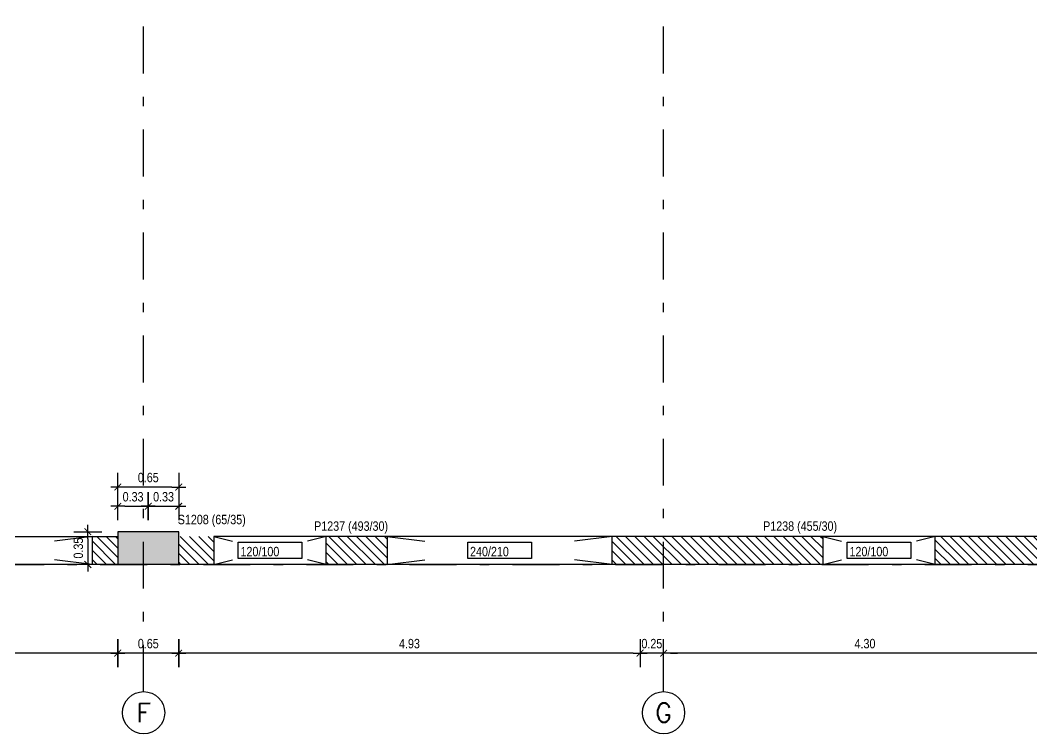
# Model space of a CAD drawing. Header units: metres. Extents: x 419734 to 420376, y 4564732 to 4565123.
# Drawn here: x 419980.64 to 419991.43, y 4565026.17 to 4565033.79 of the extents above; entities that cross this region are included whole.
import ezdxf
from ezdxf.enums import TextEntityAlignment as Align

# ---------------------------------------------------------------- set-up
doc = ezdxf.new("R2010")
doc.units = ezdxf.units.M
doc.linetypes.add('TRATTO-PUNTO', pattern=[1, 0.5, -0.25, 0, -0.25])
doc.layers.get('Defpoints').update_dxf_attribs({"color": 5})
for name, color, linetype in [('07-SIMBOLI', 1, 'Continuous'), ('SW_ASSI', 7, 'TRATTO-PUNTO'), ('SW_DIM', 33, 'Continuous'), ('SW_MAGRONE', 2, 'Continuous'), ('SW_TRATTEGGIO_252', 252, 'Continuous'), ('SW_TRATTEGGIO_253', 253, 'Continuous'), ('SW_TXT_TESTI', 1, 'Continuous')]:
    doc.layers.add(name, color=color, linetype=linetype)
doc.styles.add('ROMANS8', font='ROMANS8.SHX')
doc.styles.add('SWS', font='ARIALN.TTF')
doc.dimstyles.new('DIM-SW-50_m', dxfattribs={"dimtxt": 0.1, "dimasz": 0.075, "dimexe": 0.125, "dimexo": 0.125, "dimgap": 0.05, "dimtad": 1, "dimzin": 1, "dimdsep": 46, "dimtxsty": 'SWS', "dimblk1": 'D', "dimblk2": 'D', "dimsah": 1, "dimcen": 0.0075, "dimdle": 0.0625, "dimse1": 1, "dimse2": 1, "dimclrd": 256, "dimclre": 256, "dimclrt": 256, "dimazin": 0, "dimtfac": 0.75, "dimtmove": 1, "dimatfit": 3, "dimldrblk": 'D', "dimfxl": 0.125, "dimtvp": 1.5, "dimtolj": 1, "dimtzin": 0, "dimarcsym": 0})

# ---------------------------------------------------------------- blocks, each defined once
blk = doc.blocks.new('D')
for p, q in [((0, 2), (0, -2)), ((-1, 0), (1, 0))]:
    blk.add_line(p, q)
at = {"const_width": 0.141}
blk.add_lwpolyline([(0.48, 0.48), (-0.48, -0.48)], dxfattribs=at)
blk = doc.blocks.new('*D1294')
at = {"layer": 'Defpoints', "color": 0, "ltscale": 0.5, "transparency": 16777216}
for p in [(419982.004, 4565028.599), (419981.679, 4565028.327), (419982.004, 4565028.327)]:
    blk.add_point(p, dxfattribs=at)
at = {"layer": 'SW_DIM', "lineweight": -2, "ltscale": 0.5, "transparency": 16777216}
blk.add_line((419981.754, 4565028.599), (419981.929, 4565028.599), dxfattribs=at)
at = {"layer": 'SW_DIM', "lineweight": -2, "ltscale": 0.5, "transparency": 16777216, "xscale": 0.075, "yscale": 0.075, "zscale": 0.075, "rotation": 180}
blk.add_blockref('D', (419981.679, 4565028.599), dxfattribs=at)
at = {"layer": 'SW_DIM', "lineweight": -2, "ltscale": 0.5, "transparency": 16777216, "xscale": 0.075, "yscale": 0.075, "zscale": 0.075}
blk.add_blockref('D', (419982.004, 4565028.599), dxfattribs=at)
at = {"layer": 'SW_DIM', "ltscale": 0.5, "transparency": 16777216, "insert": (419981.842, 4565028.7), "char_height": 0.1, "attachment_point": 5, "style": 'SWS'}
blk.add_mtext('\\A1;0.33', dxfattribs=at)
blk = doc.blocks.new('*D1295')
at = {"layer": 'Defpoints', "color": 0, "ltscale": 0.5, "transparency": 16777216}
for p in [(419982.329, 4565028.599), (419982.004, 4565028.327), (419982.329, 4565028.327)]:
    blk.add_point(p, dxfattribs=at)
at = {"layer": 'SW_DIM', "lineweight": -2, "ltscale": 0.5, "transparency": 16777216}
blk.add_line((419982.079, 4565028.599), (419982.254, 4565028.599), dxfattribs=at)
at = {"layer": 'SW_DIM', "lineweight": -2, "ltscale": 0.5, "transparency": 16777216, "xscale": 0.075, "yscale": 0.075, "zscale": 0.075, "rotation": 180}
blk.add_blockref('D', (419982.004, 4565028.599), dxfattribs=at)
at = {"layer": 'SW_DIM', "lineweight": -2, "ltscale": 0.5, "transparency": 16777216, "xscale": 0.075, "yscale": 0.075, "zscale": 0.075}
blk.add_blockref('D', (419982.329, 4565028.599), dxfattribs=at)
at = {"layer": 'SW_DIM', "ltscale": 0.5, "transparency": 16777216, "insert": (419982.167, 4565028.7), "char_height": 0.1, "attachment_point": 5, "style": 'SWS'}
blk.add_mtext('\\A1;0.33', dxfattribs=at)
blk = doc.blocks.new('*D1296')
at = {"layer": 'Defpoints', "color": 0, "ltscale": 0.5, "transparency": 16777216}
for p in [(419981.679, 4565028.804), (419981.679, 4565028.327), (419982.329, 4565028.327)]:
    blk.add_point(p, dxfattribs=at)
at = {"layer": 'SW_DIM', "lineweight": -2, "ltscale": 0.5, "transparency": 16777216}
blk.add_line((419982.254, 4565028.804), (419981.754, 4565028.804), dxfattribs=at)
at = {"layer": 'SW_DIM', "lineweight": -2, "ltscale": 0.5, "transparency": 16777216, "xscale": 0.075, "yscale": 0.075, "zscale": 0.075, "rotation": 180}
blk.add_blockref('D', (419981.679, 4565028.804), dxfattribs=at)
at = {"layer": 'SW_DIM', "lineweight": -2, "ltscale": 0.5, "transparency": 16777216, "xscale": 0.075, "yscale": 0.075, "zscale": 0.075}
blk.add_blockref('D', (419982.329, 4565028.804), dxfattribs=at)
at = {"layer": 'SW_DIM', "ltscale": 0.5, "transparency": 16777216, "insert": (419982.004, 4565028.905), "char_height": 0.1, "attachment_point": 5, "style": 'SWS'}
blk.add_mtext('\\A1;0.65', dxfattribs=at)
blk = doc.blocks.new('*D1297')
at = {"layer": 'Defpoints', "color": 0, "ltscale": 0.5, "transparency": 16777216}
for p in [(419981.679, 4565028.327), (419981.359, 4565027.977), (419981.679, 4565027.977)]:
    blk.add_point(p, dxfattribs=at)
at = {"layer": 'SW_DIM', "lineweight": -2, "ltscale": 0.5, "transparency": 16777216}
blk.add_line((419981.359, 4565028.252), (419981.359, 4565028.052), dxfattribs=at)
at = {"layer": 'SW_DIM', "lineweight": -2, "ltscale": 0.5, "transparency": 16777216, "xscale": 0.075, "yscale": 0.075, "zscale": 0.075}
for p, rotation in [((419981.359, 4565028.327), 90), ((419981.359, 4565027.977), 270)]:
    blk.add_blockref('D', p, dxfattribs=dict(at, rotation=rotation))
at = {"layer": 'SW_DIM', "ltscale": 0.5, "transparency": 16777216, "insert": (419981.258, 4565028.152), "char_height": 0.1, "attachment_point": 5, "rotation": 90, "style": 'SWS'}
blk.add_mtext('\\A1;0.35', dxfattribs=at)
blk = doc.blocks.new('*D1306')
at = {"layer": 'Defpoints', "color": 0, "ltscale": 0.5, "transparency": 16777216}
for p in [(419987.504, 4565027.977), (419991.804, 4565027.977), (419987.504, 4565027.031)]:
    blk.add_point(p, dxfattribs=at)
at = {"layer": 'SW_DIM', "lineweight": -2, "ltscale": 0.5, "transparency": 16777216}
blk.add_line((419991.729, 4565027.031), (419987.579, 4565027.031), dxfattribs=at)
at = {"layer": 'SW_DIM', "lineweight": -2, "ltscale": 0.5, "transparency": 16777216, "xscale": 0.075, "yscale": 0.075, "zscale": 0.075, "rotation": 180}
blk.add_blockref('D', (419987.504, 4565027.031), dxfattribs=at)
at = {"layer": 'SW_DIM', "lineweight": -2, "ltscale": 0.5, "transparency": 16777216, "xscale": 0.075, "yscale": 0.075, "zscale": 0.075}
blk.add_blockref('D', (419991.804, 4565027.031), dxfattribs=at)
at = {"layer": 'SW_DIM', "ltscale": 0.5, "transparency": 16777216, "insert": (419989.654, 4565027.132), "char_height": 0.1, "attachment_point": 5, "style": 'SWS'}
blk.add_mtext('\\A1;4.30', dxfattribs=at)
blk = doc.blocks.new('*D1307')
at = {"layer": 'Defpoints', "color": 0, "ltscale": 0.5, "transparency": 16777216}
for p in [(419987.254, 4565027.977), (419987.504, 4565027.977), (419987.254, 4565027.031)]:
    blk.add_point(p, dxfattribs=at)
at = {"layer": 'SW_DIM', "lineweight": -2, "ltscale": 0.5, "transparency": 16777216}
for p, q in [((419987.179, 4565027.031), (419987.104, 4565027.031)), ((419987.504, 4565027.031), (419987.254, 4565027.031)), ((419987.579, 4565027.031), (419987.654, 4565027.031))]:
    blk.add_line(p, q, dxfattribs=at)
at = {"layer": 'SW_DIM', "lineweight": -2, "ltscale": 0.5, "transparency": 16777216, "xscale": 0.075, "yscale": 0.075, "zscale": 0.075}
blk.add_blockref('D', (419987.254, 4565027.031), dxfattribs=at)
at = {"layer": 'SW_DIM', "lineweight": -2, "ltscale": 0.5, "transparency": 16777216, "xscale": 0.075, "yscale": 0.075, "zscale": 0.075, "rotation": 180}
blk.add_blockref('D', (419987.504, 4565027.031), dxfattribs=at)
at = {"layer": 'SW_DIM', "ltscale": 0.5, "transparency": 16777216, "insert": (419987.379, 4565027.132), "char_height": 0.1, "attachment_point": 5, "style": 'SWS'}
blk.add_mtext('\\A1;0.25', dxfattribs=at)
blk = doc.blocks.new('*D1308')
at = {"layer": 'Defpoints', "color": 0, "ltscale": 0.5, "transparency": 16777216}
for p in [(419982.329, 4565027.977), (419987.254, 4565027.977), (419982.329, 4565027.031)]:
    blk.add_point(p, dxfattribs=at)
at = {"layer": 'SW_DIM', "lineweight": -2, "ltscale": 0.5, "transparency": 16777216}
blk.add_line((419987.179, 4565027.031), (419982.404, 4565027.031), dxfattribs=at)
at = {"layer": 'SW_DIM', "lineweight": -2, "ltscale": 0.5, "transparency": 16777216, "xscale": 0.075, "yscale": 0.075, "zscale": 0.075, "rotation": 180}
blk.add_blockref('D', (419982.329, 4565027.031), dxfattribs=at)
at = {"layer": 'SW_DIM', "lineweight": -2, "ltscale": 0.5, "transparency": 16777216, "xscale": 0.075, "yscale": 0.075, "zscale": 0.075}
blk.add_blockref('D', (419987.254, 4565027.031), dxfattribs=at)
at = {"layer": 'SW_DIM', "ltscale": 0.5, "transparency": 16777216, "insert": (419984.792, 4565027.132), "char_height": 0.1, "attachment_point": 5, "style": 'SWS'}
blk.add_mtext('\\A1;4.93', dxfattribs=at)
blk = doc.blocks.new('*D1309')
at = {"layer": 'Defpoints', "color": 0, "ltscale": 0.5, "transparency": 16777216}
for p in [(419981.679, 4565027.977), (419982.329, 4565027.977), (419981.679, 4565027.031)]:
    blk.add_point(p, dxfattribs=at)
at = {"layer": 'SW_DIM', "lineweight": -2, "ltscale": 0.5, "transparency": 16777216}
blk.add_line((419982.254, 4565027.031), (419981.754, 4565027.031), dxfattribs=at)
at = {"layer": 'SW_DIM', "lineweight": -2, "ltscale": 0.5, "transparency": 16777216, "xscale": 0.075, "yscale": 0.075, "zscale": 0.075, "rotation": 180}
blk.add_blockref('D', (419981.679, 4565027.031), dxfattribs=at)
at = {"layer": 'SW_DIM', "lineweight": -2, "ltscale": 0.5, "transparency": 16777216, "xscale": 0.075, "yscale": 0.075, "zscale": 0.075}
blk.add_blockref('D', (419982.329, 4565027.031), dxfattribs=at)
at = {"layer": 'SW_DIM', "ltscale": 0.5, "transparency": 16777216, "insert": (419982.004, 4565027.132), "char_height": 0.1, "attachment_point": 5, "style": 'SWS'}
blk.add_mtext('\\A1;0.65', dxfattribs=at)
blk = doc.blocks.new('*D1310')
at = {"layer": 'Defpoints', "color": 0, "ltscale": 0.5, "transparency": 16777216}
for p in [(419976.249, 4565027.977), (419981.679, 4565027.977), (419976.249, 4565027.031)]:
    blk.add_point(p, dxfattribs=at)
at = {"layer": 'SW_DIM', "lineweight": -2, "ltscale": 0.5, "transparency": 16777216}
blk.add_line((419981.604, 4565027.031), (419976.324, 4565027.031), dxfattribs=at)
at = {"layer": 'SW_DIM', "lineweight": -2, "ltscale": 0.5, "transparency": 16777216, "xscale": 0.075, "yscale": 0.075, "zscale": 0.075, "rotation": 180}
blk.add_blockref('D', (419976.249, 4565027.031), dxfattribs=at)
at = {"layer": 'SW_DIM', "lineweight": -2, "ltscale": 0.5, "transparency": 16777216, "xscale": 0.075, "yscale": 0.075, "zscale": 0.075}
blk.add_blockref('D', (419981.679, 4565027.031), dxfattribs=at)
at = {"layer": 'SW_DIM', "ltscale": 0.5, "transparency": 16777216, "insert": (419978.964, 4565027.132), "char_height": 0.1, "attachment_point": 5, "style": 'SWS'}
blk.add_mtext('\\A1;5.43', dxfattribs=at)

msp = doc.modelspace()

# ---------------------------------------------------------------- hatches: boundary and pattern name
at = {"layer": 'SW_TRATTEGGIO_252'}
h = msp.add_hatch(dxfattribs=at)
h.set_pattern_fill('_USER', color=256, scale=0.07, angle=135, pattern_type=0)
h.set_pattern_definition([(135, (419823.05749, 4565188.456735), (-0.049497475, -0.049497475), [])])
h.paths.add_polyline_path([(419952.73152, 4565041.12744), (419952.73152, 4565038.82744), (419953.03152, 4565038.82744), (419953.03152, 4565040.82744), (419956.01152, 4565040.82744), (419956.01152, 4565041.12744)])
h.paths.add_polyline_path([(419957.21152, 4565041.12744), (419957.21152, 4565040.82744), (419958.26178, 4565040.82744), (419958.26178, 4565041.12744)])
h.paths.add_polyline_path([(419960.06178, 4565041.12744), (419960.06178, 4565040.82744), (419962.56479, 4565040.82744), (419962.56479, 4565041.12744)])
h.paths.add_polyline_path([(419970.31502, 4565040.82744), (419970.31502, 4565041.12744), (419966.16879, 4565041.12744), (419966.16879, 4565040.82744)])
h.paths.add_polyline_path([(419975.50925, 4565041.12744), (419973.91502, 4565041.12744), (419973.91502, 4565040.82744), (419975.50925, 4565040.82744)])
h.paths.add_polyline_path([(419976.24925, 4565041.12744), (419976.24925, 4565040.82744), (419977.15425, 4565040.82744), (419977.15425, 4565041.12744)])
h.paths.add_polyline_path([(419978.35425, 4565040.82744), (419979.00424, 4565040.82744), (419979.00424, 4565041.12744), (419978.35425, 4565041.12744)])
h.paths.add_polyline_path([(420000.90425, 4565038.82744), (420001.20425, 4565038.82744), (420001.20425, 4565041.12744), (420000.02925, 4565041.12744), (420000.02925, 4565040.82744), (420000.90425, 4565040.82744)])
h.paths.add_polyline_path([(420001.20425, 4565037.62744), (420000.90425, 4565037.62744), (420000.90425, 4565031.47744), (420001.20425, 4565031.47744)])
h.paths.add_polyline_path([(420000.90425, 4565028.27744), (420000.40424, 4565028.27744), (420000.40424, 4565027.97744), (420001.20425, 4565027.97744), (420001.20425, 4565030.27744), (420000.90425, 4565030.27744)])
h.paths.add_polyline_path([(419998.00424, 4565027.97744), (419998.00424, 4565028.27744), (419995.10424, 4565028.27744), (419995.10424, 4565027.97744)])
h.paths.add_polyline_path([(419992.70424, 4565027.97744), (419992.70424, 4565028.27744), (419990.40424, 4565028.27744), (419990.40424, 4565027.97744)])
h.paths.add_polyline_path([(419989.20424, 4565027.97744), (419989.20424, 4565028.27744), (419986.95425, 4565028.27744), (419986.95425, 4565027.97744)])
h.paths.add_polyline_path([(419984.55425, 4565028.27744), (419983.90425, 4565028.27744), (419983.90425, 4565027.97744), (419984.55425, 4565027.97744)])
h.paths.add_polyline_path([(419982.70425, 4565028.27744), (419982.32925, 4565028.27744), (419982.32925, 4565027.97744), (419982.70425, 4565027.97744)])
h.paths.add_polyline_path([(419981.67925, 4565028.27744), (419981.40425, 4565028.27744), (419981.40425, 4565027.97744), (419981.67925, 4565027.97744)])
h.paths.add_polyline_path([(419979.00425, 4565028.27744), (419977.72825, 4565028.27744), (419977.72825, 4565027.97744), (419979.00425, 4565027.97744)])
h.paths.add_polyline_path([(419976.24925, 4565028.27744), (419976.24925, 4565027.97744), (419976.52825, 4565027.97744), (419976.52825, 4565028.27744)])
h.paths.add_polyline_path([(419975.40925, 4565027.97744), (419975.50925, 4565027.97744), (419975.50925, 4565028.27744), (419975.40925, 4565028.27744)])
h.paths.add_polyline_path([(419974.34925, 4565028.27744), (419973.91502, 4565028.27744), (419973.91502, 4565027.97744), (419974.34925, 4565027.97744)])
h.paths.add_polyline_path([(419966.21859, 4565028.27744), (419966.21859, 4565027.97744), (419970.31102, 4565027.97744), (419970.31102, 4565028.27744)])
h.paths.add_polyline_path([(419962.61459, 4565028.27744), (419961.01179, 4565028.27744), (419961.01179, 4565027.97744), (419962.61459, 4565027.97744)])
h.paths.add_polyline_path([(419959.30186, 4565028.27744), (419959.30186, 4565027.97744), (419960.36179, 4565027.97744), (419960.36179, 4565028.27744)])
h.paths.add_polyline_path([(419958.10186, 4565027.97744), (419958.10186, 4565028.27744), (419955.93152, 4565028.27744), (419955.93152, 4565027.97744)])
h.paths.add_polyline_path([(419953.53152, 4565028.27744), (419953.03152, 4565028.27744), (419953.03152, 4565030.27744), (419952.73152, 4565030.27744), (419952.73152, 4565027.97744), (419953.53152, 4565027.97744)])
h.paths.add_polyline_path([(419952.73152, 4565031.47744), (419953.03152, 4565031.47744), (419953.03152, 4565034.97744), (419952.73152, 4565034.97744)])
h.paths.add_polyline_path([(419952.73152, 4565035.62744), (419953.03152, 4565035.62744), (419953.03152, 4565037.62744), (419952.73152, 4565037.62744)])
at = {"layer": 'SW_TRATTEGGIO_253'}
h = msp.add_hatch(color=256, dxfattribs=at)
h.paths.add_polyline_path([(419953.08152, 4565034.97744), (419953.08152, 4565035.62744), (419952.73152, 4565035.62744), (419952.73152, 4565034.97744)])
h.paths.add_polyline_path([(419960.36179, 4565035.62744), (419960.36179, 4565034.97744), (419961.01179, 4565034.97744), (419961.01179, 4565035.62744)])
h.paths.add_polyline_path([(419967.77921, 4565035.62744), (419967.77921, 4565034.97744), (419968.42921, 4565034.97744), (419968.42921, 4565035.62744)])
h.paths.add_polyline_path([(419975.85925, 4565034.97744), (419975.85925, 4565035.62744), (419975.50925, 4565035.62744), (419975.50925, 4565034.97744)])
h.paths.add_polyline_path([(419975.89925, 4565035.62744), (419975.89925, 4565034.97744), (419976.24925, 4565034.97744), (419976.24925, 4565035.62744)])
h.paths.add_polyline_path([(419975.50925, 4565040.47744), (419975.85925, 4565040.47744), (419975.85925, 4565041.12744), (419975.50925, 4565041.12744)])
h.paths.add_polyline_path([(419975.89925, 4565041.12744), (419975.89925, 4565040.47744), (419976.24925, 4565040.47744), (419976.24925, 4565041.12744)])
h.paths.add_polyline_path([(419961.01179, 4565027.97744), (419961.01179, 4565028.32744), (419960.36179, 4565028.32744), (419960.36179, 4565027.97744)])
h.paths.add_polyline_path([(419975.85925, 4565027.97744), (419975.85925, 4565028.62744), (419975.50925, 4565028.62744), (419975.50925, 4565027.97744)])
h.paths.add_polyline_path([(419976.24925, 4565028.62744), (419975.89925, 4565028.62744), (419975.89925, 4565027.97744), (419976.24925, 4565027.97744)])
h.paths.add_polyline_path([(419982.32925, 4565027.97744), (419982.32925, 4565028.32744), (419981.67925, 4565028.32744), (419981.67925, 4565027.97744)])

# ---------------------------------------------------------------- linework, layer by layer
at = {"layer": '07-SIMBOLI', "color": 1}
for centre in [(419981.95425, 4565026.39524), (419987.50425, 4565026.39524)]:
    msp.add_circle(centre, 0.225, dxfattribs=at)
at = {"layer": 'SW_ASSI'}
for points in [[(419981.95425, 4565026.62024), (419981.95448, 4565043.97744)], [(419987.50425, 4565026.62024), (419987.50448, 4565043.97744)], [(419949.59231, 4565027.97744), (420002.22952, 4565027.97744)]]:
    msp.add_lwpolyline(points, dxfattribs=at)
at = {"layer": 'SW_MAGRONE'}
for points in [[(419982.32925, 4565027.97744), (419982.32925, 4565028.32744), (419981.67925, 4565028.32744), (419981.67925, 4565027.97744)], [(419976.24925, 4565028.27744), (419981.67925, 4565028.27744)], [(419981.40425, 4565028.27744), (419981.00425, 4565028.22744)], [(419981.40425, 4565028.27744), (419981.40425, 4565027.97744), (419981.00425, 4565028.02744)], [(419982.70425, 4565028.27744), (419982.90425, 4565028.22744)], [(420000.90425, 4565028.27744), (419982.70425, 4565028.27744), (419982.70425, 4565027.97744)], [(419983.90425, 4565028.27744), (419983.70425, 4565028.22744)], [(419983.90425, 4565027.97744), (419983.90425, 4565028.27744)], [(419984.55425, 4565028.27744), (419984.95425, 4565028.22744)], [(419984.55425, 4565028.27744), (419984.55425, 4565027.97744)], [(419986.95425, 4565028.27744), (419986.55425, 4565028.22744)], [(419986.95425, 4565027.97744), (419986.95425, 4565028.27744)], [(419989.20424, 4565028.27744), (419989.40424, 4565028.22744)], [(419989.20424, 4565028.27744), (419989.20424, 4565027.97744)], [(419990.40424, 4565028.27744), (419990.20424, 4565028.22744)], [(419990.40424, 4565027.97744), (419990.40424, 4565028.27744)], [(420001.20425, 4565027.97744), (419976.52825, 4565027.97744), (419976.72825, 4565028.02744)], [(419982.70425, 4565027.97744), (419982.90425, 4565028.02744)], [(419983.90425, 4565027.97744), (419983.70425, 4565028.02744)], [(419984.55425, 4565027.97744), (419984.95425, 4565028.02744)], [(419986.95425, 4565027.97744), (419986.55425, 4565028.02744)], [(419989.20424, 4565027.97744), (419989.40424, 4565028.02744)], [(419990.40424, 4565027.97744), (419990.20424, 4565028.02744)]]:
    msp.add_lwpolyline(points, dxfattribs=at)
for points in [[(419983.64487, 4565028.21494), (419983.64487, 4565028.03994), (419982.96363, 4565028.03994), (419982.96363, 4565028.21494)], [(419986.09487, 4565028.21494), (419986.09487, 4565028.03994), (419985.41363, 4565028.03994), (419985.41363, 4565028.21494)], [(419990.14486, 4565028.21494), (419990.14486, 4565028.03994), (419989.46362, 4565028.03994), (419989.46362, 4565028.21494)]]:
    msp.add_lwpolyline(points, close=True, dxfattribs=at)

# ---------------------------------------------------------------- texts
at = {"layer": '07-SIMBOLI', "color": 4, "style": 'ROMANS8'}
for s, p in [('F', (419981.95425, 4565026.39524)), ('G', (419987.50425, 4565026.39524))]:
    msp.add_text(s, height=0.2, rotation=0.110239, dxfattribs=at).set_placement(p, align=Align.MIDDLE_CENTER)
at = {"layer": 'SW_TXT_TESTI', "color": 2, "style": 'SWS'}
for s, p in [('S1208 (65/35)', (419982.31855, 4565028.40744)), ('P1237 (493/30)', (419983.77382, 4565028.33744)), ('P1238 (455/30)', (419988.56643, 4565028.33744)), ('120/100', (419982.98863, 4565028.06494)), ('240/210', (419985.43863, 4565028.06494)), ('120/100', (419989.48862, 4565028.06494))]:
    msp.add_text(s, height=0.1, dxfattribs=at).set_placement(p)

# ---------------------------------------------------------------- dimensions: what is measured, and where the dimension line sits
at = {"layer": 'SW_DIM', "ltscale": 0.5}
for base, p1, p2, picture, middle in [((419981.67925, 4565028.80356), (419982.32925, 4565028.32744), (419981.67925, 4565028.32744), '*D1296', (419982.00425, 4565028.90462)), ((419982.0042478216, 4565028.5986607485), (419981.6792478216, 4565028.3274364267), (419982.0042478216, 4565028.3274364267), '*D1294', (419981.8417478215, 4565028.6997180469)), ((419982.3292478216, 4565028.5986607485), (419982.0042478216, 4565028.3274364267), (419982.3292478216, 4565028.3274364267), '*D1295', (419982.1667478216, 4565028.6997180469)), ((419976.24925, 4565027.03051), (419981.67925, 4565027.97744), (419976.24925, 4565027.97744), '*D1310', (419978.96425, 4565027.13157)), ((419981.67925, 4565027.03051), (419982.32925, 4565027.97744), (419981.67925, 4565027.97744), '*D1309', (419982.00425, 4565027.13157)), ((419982.32925, 4565027.03051), (419987.25445, 4565027.97744), (419982.32925, 4565027.97744), '*D1308', (419984.79185, 4565027.13157)), ((419987.50425, 4565027.03051), (419991.80445, 4565027.97744), (419987.50425, 4565027.97744), '*D1306', (419989.65435, 4565027.13157))]:
    dim = msp.add_linear_dim(base=base, p1=p1, p2=p2, dimstyle='DIM-SW-50_m', dxfattribs=at)
    dim.commit()
    dim.dimension.update_dxf_attribs({"geometry": picture, "text_midpoint": middle})
dim = msp.add_linear_dim(base=(419981.35917, 4565027.97744), p1=(419981.67925, 4565028.32744), p2=(419981.67925, 4565027.97744), angle=90, dimstyle='DIM-SW-50_m', dxfattribs=at)
dim.commit()
dim.dimension.update_dxf_attribs({"geometry": '*D1297', "text_midpoint": (419981.25811, 4565028.15244)})
dim = msp.add_linear_dim(base=(419987.25445, 4565027.03051), p1=(419987.50425, 4565027.97744), p2=(419987.25445, 4565027.97744), dimstyle='DIM-SW-50_m', dxfattribs=at)
dim.commit()
dim.dimension.update_dxf_attribs({"geometry": '*D1307', "text_midpoint": (419987.37935, 4565027.03051), "dimtype": 160})

doc.saveas('drawing.dxf')
